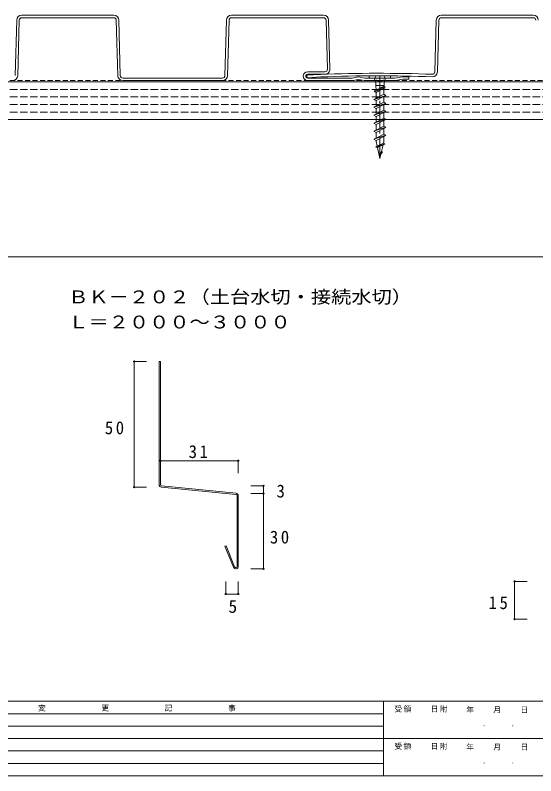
# Model space of a CAD drawing. Units: millimetres on the paper. Extents: x -393 to 477, y -285 to 275.
# Drawn here: x -163.7 to 43.6, y -285.2 to 17.3 of the extents above; entities that cross this region are included whole.
import ezdxf
from ezdxf.enums import TextEntityAlignment as Align

# ---------------------------------------------------------------- set-up
doc = ezdxf.new("R2010")
doc.units = ezdxf.units.MM
doc.header["$PDMODE"] = 32
doc.header["$PDSIZE"] = 0.5
for name, pattern in [('CHAIN2', [12, 9, -1, 1, -1]), ('DASHED1', [1.8, 1.2, -0.6]), ('DASHED2', [3, 2, -1]), ('DASHED3', [4, 3, -1])]:
    doc.linetypes.add(name, pattern=pattern)
for name, color, linetype, lineweight in [('0-0_00', 4, 'Continuous', 5), ('0-1_01', 4, 'Continuous', 5), ('0-2', 3, 'Continuous', 9), ('0-3_03', 4, 'Continuous', 5)]:
    doc.layers.add(name, color=color, linetype=linetype, lineweight=lineweight)
doc.styles.add('ＭＳ ゴシック', font='')
doc.styles.get('ＭＳ ゴシック').set_extended_font_data('MS Gothic')

msp = doc.modelspace()

# ---------------------------------------------------------------- linework, layer by layer
at = {"layer": '0-0_00', "color": 3, "lineweight": 9}
msp.add_line((-106.355, -120.38), (-105.855, -120.38), dxfattribs=at)
at = {"layer": '0-1_01', "color": 3, "lineweight": 9}
for p, q in [((-163.652, -6.688), (-163.034, 15.396)), ((-162.034, 15.368), (-162.653, -6.716)), ((-142.73, 17.34), (-161.035, 17.34)), ((-161.035, 16.34), (-142.73, 16.34)), ((-142.73, 17.34), (-124.424, 17.34)), ((-124.424, 16.34), (-142.73, 16.34)), ((-123.425, 15.368), (-122.806, -6.716)), ((-121.807, -6.688), (-122.425, 15.396)), ((-80.152, -6.688), (-79.534, 15.396)), ((-78.534, 15.368), (-79.153, -6.716)), ((-59.23, 17.34), (-77.535, 17.34)), ((-77.535, 16.34), (-59.23, 16.34)), ((-59.23, 17.34), (-40.924, 17.34)), ((-40.924, 16.34), (-59.23, 16.34)), ((-39.379, -4.132), (-39.925, 15.368)), ((-38.379, -4.104), (-38.925, 15.396)), ((3.389, -5.188), (3.966, 15.396)), ((4.965, 15.368), (4.389, -5.216)), ((24.27, 17.34), (5.965, 17.34)), ((5.965, 16.34), (24.27, 16.34)), ((24.27, 17.34), (42.575, 17.34)), ((42.575, 16.34), (24.27, 16.34)), ((-40.378, -5.16), (-47.23, -5.16)), ((-120.807, -7.66), (-100.98, -7.66)), ((-120.807, -8.66), (-100.98, -8.66)), ((-81.152, -7.66), (-100.98, -7.66)), ((-81.152, -8.66), (-100.98, -8.66)), ((-42.073, -6.225), (-47.548, -6.561)), ((-47.548, -6.561), (-47.487, -7.559)), ((-42.022, -7.224), (-47.487, -7.559)), ((-47.23, -6.16), (-40.378, -6.16)), ((-36.48, -7.66), (-47.23, -7.66)), ((-36.48, -8.66), (-47.23, -8.66)), ((-37.307, -7.66), (-29.48, -7.66)), ((-37.307, -8.66), (-29.284, -8.66)), ((-29.284, -8.64), (-26.98, -8.18)), ((-24.48, -7.66), (-17.48, -7.66)), ((-12.48, -7.66), (-17.48, -7.66)), ((-12.48, -7.66), (-9.48, -7.16)), ((-12.397, -8.66), (-9.397, -8.16))]:
    msp.add_line(p, q, dxfattribs=at)
at = {"layer": '0-1_01', "linetype": 'DASHED2'}
msp.add_line((-309.73, -8.66), (316.52, -8.66), dxfattribs=at)
at = {"layer": '0-1_01'}
for p, q in [((-22.73, -7.41), (-22.73, -7.01)), ((-22.48, -6.76), (-14.479, -6.76)), ((-22.48, -7.66), (-14.479, -7.66)), ((-20.73, -7.66), (-20.165, -9.16)), ((-16.23, -7.66), (-16.795, -9.16)), ((-14.23, -7.41), (-14.23, -7.01)), ((-20.615, -12.798), (-16.49, -11.127)), ((-20.165, -9.16), (-16.795, -9.16)), ((-20.165, -10.66), (-20.165, -9.16)), ((-20.165, -10.66), (-16.795, -10.66)), ((-20.165, -10.66), (-20.03, -12.46)), ((-20.03, -12.46), (-16.93, -10.873)), ((-20.03, -13.441), (-16.93, -11.854)), ((-16.795, -10.66), (-16.93, -10.873)), ((-16.49, -11.127), (-16.93, -10.873)), ((-16.49, -11.6), (-16.93, -11.854)), ((-16.93, -11.854), (-16.93, -14.047)), ((-16.795, -10.66), (-16.795, -9.16)), ((-16.08, -14.538), (-20.88, -16.126)), ((-20.615, -12.798), (-20.03, -12.46)), ((-20.615, -12.798), (-20.615, -13.103)), ((-20.615, -13.103), (-20.03, -13.441)), ((-20.03, -13.441), (-20.03, -15.635)), ((-20.03, -15.635), (-16.93, -14.047)), ((-20.03, -16.616), (-16.93, -15.029)), ((-16.93, -14.047), (-16.08, -14.538)), ((-16.93, -15.029), (-16.08, -14.538)), ((-16.93, -15.029), (-16.93, -17.222)), ((-20.03, -15.635), (-20.88, -16.126)), ((-20.03, -16.616), (-20.88, -16.126)), ((-16.08, -17.713), (-20.88, -19.301)), ((-20.03, -16.616), (-20.03, -18.81)), ((-20.03, -18.81), (-16.93, -17.222)), ((-16.93, -17.222), (-16.08, -17.713)), ((-16.93, -18.204), (-16.08, -17.713)), ((-20.03, -18.81), (-20.88, -19.301)), ((-20.03, -19.791), (-20.88, -19.301)), ((-16.08, -20.888), (-20.88, -22.476)), ((-20.03, -19.791), (-16.93, -18.204)), ((-20.03, -19.791), (-20.03, -21.985)), ((-20.03, -21.985), (-16.93, -20.397)), ((-16.93, -18.204), (-16.93, -20.397)), ((-16.93, -20.397), (-16.08, -20.888)), ((-16.93, -21.379), (-16.08, -20.888)), ((-20.03, -21.985), (-20.88, -22.476)), ((-20.03, -22.966), (-20.88, -22.476)), ((-16.08, -24.063), (-20.88, -25.651)), ((-20.03, -22.966), (-16.93, -21.379)), ((-20.03, -22.966), (-20.03, -25.16)), ((-20.03, -25.16), (-16.93, -23.573)), ((-16.93, -21.379), (-16.93, -23.573)), ((-16.93, -23.573), (-16.08, -24.063)), ((-16.93, -24.554), (-16.08, -24.063)), ((-20.03, -25.16), (-20.88, -25.651)), ((-20.03, -26.141), (-20.88, -25.651)), ((-20.03, -26.141), (-16.93, -24.554)), ((-20.03, -26.141), (-20.03, -28.335)), ((-20.03, -28.335), (-16.93, -26.747)), ((-16.93, -24.554), (-16.93, -26.747)), ((-16.93, -26.747), (-16.08, -27.238)), ((-16.08, -27.238), (-20.88, -28.826)), ((-20.03, -28.335), (-20.88, -28.826)), ((-20.03, -29.317), (-20.88, -28.826)), ((-20.03, -29.317), (-16.93, -27.729)), ((-16.93, -27.729), (-16.08, -27.238)), ((-16.93, -27.729), (-16.93, -29.922)), ((-16.93, -29.922), (-16.08, -30.413)), ((-16.08, -30.413), (-20.88, -32.001)), ((-20.03, -31.51), (-20.88, -32.001)), ((-20.03, -32.491), (-20.88, -32.001)), ((-20.03, -32.491), (-16.93, -30.904)), ((-20.03, -32.946), (-20.03, -32.491)), ((-20.03, -32.946), (-19.628, -34.685)), ((-16.93, -32.946), (-17.069, -33.55)), ((-16.93, -30.904), (-16.08, -30.413)), ((-16.93, -32.946), (-16.93, -30.904)), ((-16.559, -33.845), (-20.059, -35.087)), ((-19.628, -34.685), (-20.059, -35.087)), ((-19.496, -35.259), (-20.059, -35.087)), ((-19.628, -34.685), (-17.069, -33.55)), ((-17.226, -34.23), (-19.496, -35.259)), ((-19.496, -35.259), (-18.48, -39.66)), ((-17.226, -34.23), (-17.835, -36.869)), ((-17.226, -34.23), (-16.559, -33.845)), ((-17.069, -33.55), (-16.559, -33.845)), ((-17.835, -36.869), (-18.711, -38.656)), ((-17.41, -37.115), (-18.711, -38.656)), ((-18.073, -37.9), (-18.48, -39.66)), ((-17.835, -36.869), (-17.41, -37.115))]:
    msp.add_line(p, q, dxfattribs=at)
at = {"layer": '0-1_01', "linetype": 'DASHED1'}
msp.add_line((-20.53, -6.76), (-19.625, -8.575), dxfattribs=at)
at = {"layer": '0-1_01', "linetype": 'CHAIN2'}
msp.add_line((-18.48, -6.76), (-18.48, -39.66), dxfattribs=at)
at = {"layer": '0-1_01', "color": 7, "lineweight": 9}
for p, q in [((-309.73, -9.16), (316.52, -9.16)), ((-309.73, -24.16), (316.52, -24.16))]:
    msp.add_line(p, q, dxfattribs=at)
at = {"layer": '0-1_01', "color": 7, "linetype": 'DASHED3', "lineweight": 9}
for p, q in [((-309.73, -12.16), (316.52, -12.16)), ((-309.73, -15.16), (316.52, -15.16)), ((-309.73, -18.16), (316.52, -18.16)), ((-309.73, -21.16), (316.52, -21.16))]:
    msp.add_line(p, q, dxfattribs=at)
at = {"layer": '0-1_01', "color": 3, "lineweight": 9}
for points in [[(-29.48, -7.66), (-26.98, -7.16), (-24.48, -7.66)], [(-26.98, -8.18), (-24.579, -8.66), (-12.397, -8.66)], [(-9.48, -7.16), (-6.98, -7.16), (-6.98, -8.16), (-9.397, -8.16)]]:
    msp.add_lwpolyline(points, dxfattribs=at)
at = {"layer": '0-1_01', "linetype": 'DASHED1'}
msp.add_lwpolyline([(-16.43, -6.76), (-17.334, -8.575), (-18.48, -9.184), (-19.625, -8.575)], dxfattribs=at)
at = {"layer": '0-1_01'}
for points in [[(-16.49, -11.127), (-16.49, -11.6), (-20.615, -13.103)], [(-20.03, -29.317), (-20.03, -31.51), (-16.93, -29.922)]]:
    msp.add_lwpolyline(points, dxfattribs=at)
at = {"layer": '0-1_01', "color": 3, "lineweight": 9}
for centre, radius, start, end in [((-161.035, 15.34), 2, 90, 178.39581), ((-161.035, 15.34), 1, 90, 178.39581), ((-124.424, 15.34), 2, 1.60419, 90), ((-124.424, 15.34), 1, 1.60419, 90), ((-77.535, 15.34), 2, 90, 178.39581), ((-77.535, 15.34), 1, 90, 178.39581), ((-40.924, 15.34), 2, 1.60419, 90), ((-40.924, 15.34), 1, 1.60419, 90), ((5.965, 15.34), 2, 90, 178.39581), ((5.965, 15.34), 1, 90, 178.39581), ((42.575, 15.34), 2, 1.60419, 90), ((42.575, 15.34), 1, 1.60419, 90), ((42.575, 15.34), 1, 1.60419, 90), ((-47.23, -6.91), 1.75, 90, 270), ((-18.994, -578.458), 572.699, 87.85637, 92.30954), ((-40.378, -4.16), 2, 270, 1.60411), ((-40.378, -4.16), 1, 270, 1.60411), ((2.39, -5.16), 1, 270, 358.39581), ((2.39, -5.16), 2, 270, 358.39581), ((-164.652, -6.66), 2, 270, 358.39586), ((-120.807, -6.66), 2, 181.60414, 270), ((-120.807, -6.66), 1, 181.60414, 270), ((-81.152, -6.66), 1, 270, 358.39586), ((-81.152, -6.66), 2, 270, 358.39586), ((-47.23, -6.91), 0.75, 90, 270), ((-18.994, -578.458), 571.699, 87.85637, 92.30849)]:
    msp.add_arc(centre, radius, start, end, dxfattribs=at)
at = {"layer": '0-1_01'}
for centre, start, end in [((-22.48, -7.01), 90, 180), ((-22.48, -7.41), 180, 270), ((-14.479, -7.01), 0, 90), ((-14.479, -7.41), 270, 0)]:
    msp.add_arc(centre, 0.25, start, end, dxfattribs=at)
at = {"layer": '0-2', "color": 4, "lineweight": 5}
for p, q in [((-116.355, -170.38), (-116.355, -120.38)), ((-111.355, -120.38), (-116.355, -120.38)), ((-105.855, -159.88), (-74.855, -159.88)), ((-74.855, -164.88), (-74.855, -159.88)), ((-111.355, -170.38), (-116.355, -170.38)), ((-69.855, -169.88), (-64.855, -169.88)), ((-64.855, -169.88), (-64.855, -202.88)), ((-69.855, -172.88), (-64.855, -172.88)), ((-69.855, -202.88), (-64.855, -202.88)), ((-74.855, -207.88), (-74.855, -212.88)), ((40.145, -222.88), (35.145, -222.88))]:
    msp.add_line(p, q, dxfattribs=at)
at = {"layer": '0-2'}
for p, q in [((-106.355, -169.38), (-106.355, -120.38)), ((-105.855, -169.38), (-105.855, -120.38)), ((-75.806, -173.289), (-105.44, -170.376)), ((-75.757, -172.791), (-105.391, -169.879)), ((-75.355, -201.88), (-75.355, -173.787)), ((-74.855, -173.787), (-74.855, -201.88)), ((-79.683, -193.719), (-80.147, -193.906)), ((-76.783, -202.254), (-80.147, -193.906)), ((-76.319, -202.067), (-79.683, -193.719))]:
    msp.add_line(p, q, dxfattribs=at)
at = {"layer": '0-2', "color": 4, "lineweight": 5}
for points in [[(-79.855, -207.88), (-79.855, -212.88), (-74.855, -212.88)], [(40.145, -207.88), (35.145, -207.88), (35.145, -222.88)]]:
    msp.add_lwpolyline(points, dxfattribs=at)
at = {"layer": '0-2'}
for centre, radius, start, end in [((-105.355, -169.38), 1, 180, 265.91438), ((-105.355, -169.38), 0.5, 180, 265.91438), ((-75.855, -173.787), 0.5, 0, 84.38715), ((-75.855, -173.787), 1, 0, 84.38715), ((-75.855, -201.88), 1, 201.94902, 0), ((-75.855, -201.88), 0.5, 201.94902, 0)]:
    msp.add_arc(centre, radius, start, end, dxfattribs=at)
for p in [(-116.355, -120.38), (-105.855, -159.88), (-74.855, -159.88), (-116.355, -170.38), (-64.855, -169.88), (-64.855, -172.88), (-64.855, -202.88), (35.145, -207.88), (-79.855, -212.88), (-74.855, -212.88), (35.145, -222.88)]:
    msp.add_point(p, dxfattribs=at)
at = {"layer": '0-3_03', "color": 2, "lineweight": 9}
for p, q in [((-393.121, -78.762), (395.323, -78.762)), ((395.323, -255.553), (-393.121, -255.553)), ((-17.053, -255.553), (-17.053, -285.183)), ((-17.053, -260.491), (-235.62, -260.491)), ((-17.053, -265.43), (-235.62, -265.43)), ((-235.62, -270.368), (395.323, -270.368)), ((-17.053, -275.306), (-235.62, -275.306)), ((-17.053, -280.245), (-235.62, -280.245)), ((-393.121, -285.183), (395.323, -285.183))]:
    msp.add_line(p, q, dxfattribs=at)

# ---------------------------------------------------------------- texts
at = {"layer": '0-2', "style": 'ＭＳ ゴシック', "width": 1.15}
for s, p in [('ＢＫ－２０２（土台水切・接続水切）', (-142.544, -98.805)), ('Ｌ＝２０００～３０００', (-142.544, -108.805))]:
    msp.add_text(s, height=5.132, dxfattribs=at).set_placement(p, align=Align.BOTTOM_LEFT)
at = {"layer": '0-2', "style": 'ＭＳ ゴシック'}
msp.add_text('5', height=5.132, dxfattribs=at).set_placement((-78.765, -221.88), align=Align.BOTTOM_LEFT)
at = {"layer": '0-2', "char_height": 5.132, "attachment_point": 7, "style": 'ＭＳ ゴシック'}
for s, insert in [('\\T1.31;\\W0.95;50', (-127.971, -149.401)), ('\\T1.31;\\W0.95;31', (-94.605, -158.88)), ('\\T1.31;\\W0.95;\\~3', (-63.97, -174.572)), ('\\T1.31;\\W0.95;30', (-62.273, -192.88)), ('\\T1.31;\\W0.95;15', (24.791, -218.958))]:
    msp.add_mtext(s, dxfattribs=dict(at, insert=insert))
at = {"layer": '0-3_03', "color": 3, "char_height": 2.199, "attachment_point": 7, "style": 'ＭＳ ゴシック'}
for s, insert in [('\\T1.17;変\u3000\u3000\u3000\u3000\u3000\u3000更\u3000\u3000\u3000\u3000\u3000\u3000記\u3000\u3000\u3000\u3000\u3000\u3000事', (-154.572, -259.573)), ('\\T1.17;受領\u3000\u3000日附', (-12.705, -259.973)), ('\\T1.17;年\u3000\u3000月\u3000\u3000日', (15.881, -260.265)), ('\\T1.25;\\W0.95;.\u3000\\~\u3000.', (22.157, -265.476)), ('\\T1.17;受領\u3000\u3000日附', (-12.705, -274.788)), ('\\T1.17;年\u3000\u3000月\u3000\u3000日', (15.881, -275.08)), ('\\T1.25;\\W0.95;.\u3000\\~\u3000.', (22.157, -280.291))]:
    msp.add_mtext(s, dxfattribs=dict(at, insert=insert))

doc.saveas('drawing.dxf')
